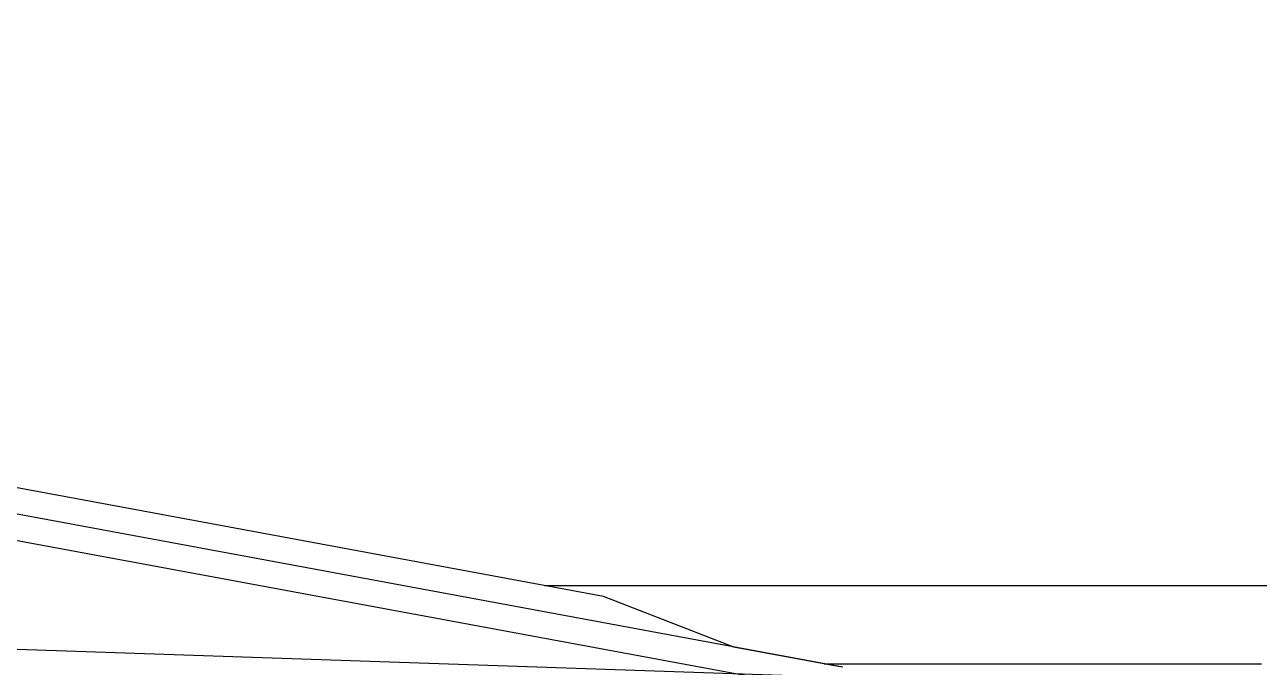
# Model space of a CAD drawing. Header units: millimetres. Extents: x 1084702 to 1166801, y 36632 to 124519.
# Drawn here: x 1098252.4 to 1098724.7, y 107880.6 to 108126.5 of the extents above; entities that cross this region are included whole.
import ezdxf

# ---------------------------------------------------------------- set-up
doc = ezdxf.new("R2010")
doc.units = ezdxf.units.MM
doc.header["$LTSCALE"] = 250
doc.linetypes.add('CENTER', pattern=[3, 2.5, -0.25, 0, -0.25])
doc.layers.get('0').update_dxf_attribs({"color": 255})

# ---------------------------------------------------------------- blocks, each defined once
blk = doc.blocks.new('PK65002M m platform_side')
at = {"linetype": 'Continuous'}
for p, q in [((-9694.55, 6953.69), (-10167.52, 7041.35)), ((-9602.97, 6926.55), (-10171.07, 7031.84)), ((-9604.79, 6916.72), (-10116.27, 7011.51)), ((-9717.13, 6957.88), (-9412.12, 6957.88)), ((-9644.74, 6934.29), (-9694.55, 6953.69)), ((-9604.07, 6926.75), (-9644.77, 6934.3)), ((-9610.14, 6927.88), (-9442.82, 6927.88))]:
    blk.add_line(p, q, dxfattribs=at)
blk = doc.blocks.new('profil_B4_1')
at = {"linetype": 'CENTER'}
blk.add_line((87529.94, 72023.18), (73400.69, 72500.02), dxfattribs=at)
blk.add_blockref('PK65002M m platform_side', (90405.39, 65327.55), dxfattribs=at)

msp = doc.modelspace()

# ---------------------------------------------------------------- block references
msp.add_blockref('profil_B4_1', (1017763.01, 35626.47))

doc.saveas('drawing.dxf')
